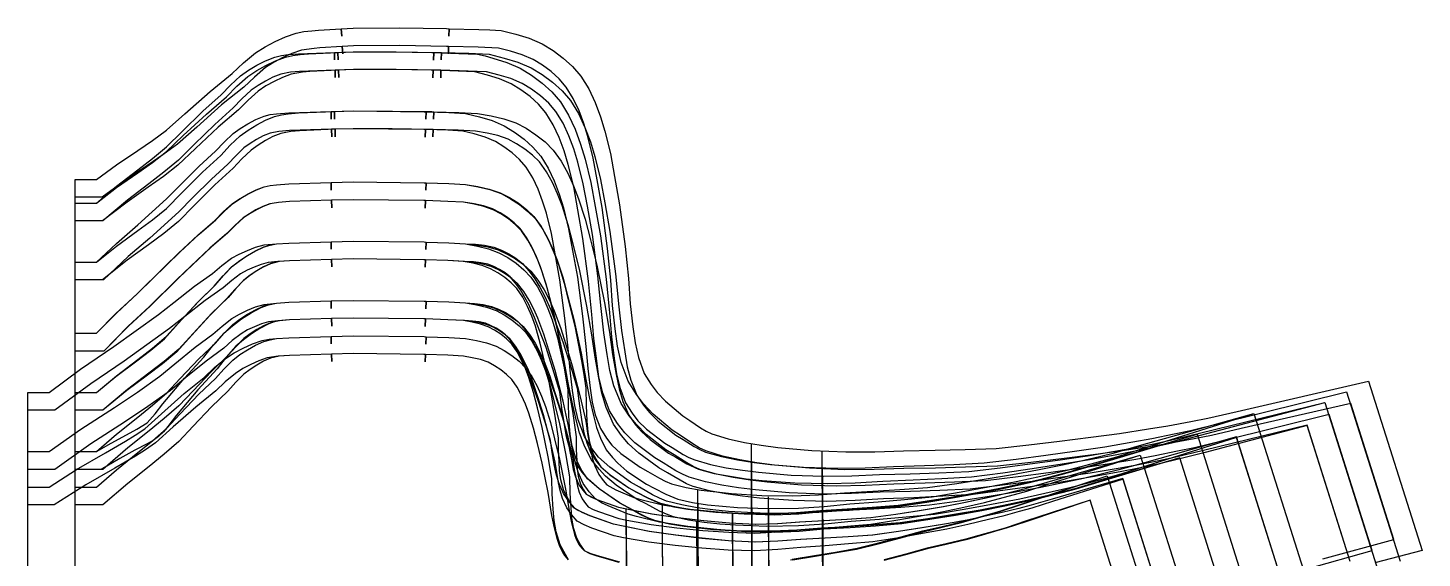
# Model space of a CAD drawing. Header units: inches. Extents: x 0 to 29.5, y 0 to 33.4.
# Drawn here: x 0 to 29.47, y 22.21 to 33.41 of the extents above; entities that cross this region are included whole.
import ezdxf

# ---------------------------------------------------------------- set-up
doc = ezdxf.new("R2010")
doc.units = ezdxf.units.IN

msp = doc.modelspace()

# ---------------------------------------------------------------- linework, layer by layer
at = {"layer": 'T001L001'}
for points in [[(1, 16.705), (1, 30.211), (1.187, 30.211), (1.448, 30.211), (1.875, 30.521), (2.326, 30.821), (2.632, 31.03), (2.931, 31.249), (3.319, 31.598), (3.853, 32.068), (4.319, 32.444), (4.56, 32.672), (4.813, 32.886), (5.015, 33.013), (5.227, 33.124), (5.445, 33.222), (5.67, 33.301), (5.836, 33.331), (6.004, 33.347), (6.143, 33.361), (6.623, 33.391), (6.633, 33.234), (6.623, 33.391), (6.875, 33.406), (7.863, 33.41), (8.851, 33.394), (8.903, 33.393), (8.899, 33.236), (8.903, 33.393), (9.534, 33.375), (9.767, 33.369), (10, 33.352), (10.311, 33.275), (10.598, 33.19), (10.871, 33.073), (11.1, 32.933), (11.315, 32.772), (11.513, 32.593), (11.688, 32.392), (11.853, 32.122), (11.988, 31.834), (12.101, 31.535), (12.196, 31.23), (12.312, 30.754), (12.401, 30.271), (12.507, 29.673), (12.622, 28.796), (12.692, 28.114), (12.733, 27.58), (12.788, 27.099), (12.834, 26.756), (12.903, 26.452), (13.028, 26.114), (13.173, 25.881), (13.301, 25.711), (13.474, 25.528), (13.843, 25.218), (13.994, 25.118), (14.22, 24.964), (14.336, 24.894), (14.458, 24.836), (14.799, 24.733), (15.147, 24.655), (15.499, 24.594), (15.853, 24.547), (16.569, 24.482), (17.288, 24.453), (17.898, 24.455), (18.508, 24.481), (19.177, 24.49), (19.81, 24.507), (20.465, 24.53), (21.154, 24.603), (21.802, 24.681), (22.467, 24.767), (23.074, 24.846), (23.685, 24.939), (24.095, 25.009), (24.58, 25.1), (24.942, 25.171), (25.557, 25.311), (28.336, 25.95), (29.469, 22.372), (28.472, 22.11)], [(27.372, 22.196), (28.871, 22.603), (27.961, 25.479), (25.641, 24.946), (25.02, 24.804), (24.651, 24.731), (24.161, 24.64), (23.744, 24.569), (23.126, 24.475), (22.515, 24.395), (21.848, 24.309), (21.197, 24.231), (20.491, 24.156), (19.821, 24.132), (19.184, 24.115), (18.515, 24.106), (17.89, 24.08), (17.267, 24.078), (16.521, 24.108), (15.778, 24.175), (15.41, 24.224), (15.045, 24.287), (14.684, 24.368), (14.33, 24.475), (14.189, 24.542), (14.054, 24.622), (13.793, 24.801), (13.618, 24.917), (13.216, 25.255), (13.015, 25.469), (12.863, 25.668), (12.689, 25.949), (12.543, 26.345), (12.464, 26.69), (12.416, 27.052), (12.359, 27.544), (12.318, 28.081), (12.25, 28.752), (12.136, 29.615), (12.033, 30.199), (11.948, 30.66), (11.837, 31.114), (11.752, 31.39), (11.65, 31.659), (11.528, 31.918), (11.38, 32.161), (11.23, 32.332), (11.061, 32.486), (10.878, 32.623), (10.682, 32.743), (10.448, 32.842), (10.203, 32.916), (9.945, 32.979), (9.52, 33), (8.892, 33.018), (8.888, 32.861), (8.892, 33.018), (8.845, 33.019), (7.865, 33.035), (6.884, 33.031), (6.646, 33.017), (6.655, 32.86), (6.646, 33.017), (6.173, 32.987), (6.049, 32.975), (5.78, 32.938), (5.581, 32.869), (5.389, 32.782), (5.202, 32.684), (5.023, 32.571), (4.787, 32.372), (4.561, 32.158), (4.095, 31.782), (3.568, 31.317), (3.165, 30.955), (2.855, 30.728), (2.538, 30.511), (2.089, 30.213), (1.569, 29.836), (1.187, 29.836), (1, 29.836)], [(1, 16.705), (1, 29.711), (1.187, 29.711), (1.448, 29.711), (1.874, 30.036), (2.326, 30.35), (2.632, 30.569), (2.931, 30.799), (3.285, 31.136), (3.773, 31.591), (4.199, 31.956), (4.419, 32.176), (4.65, 32.383), (4.836, 32.508), (5.032, 32.618), (5.233, 32.715), (5.442, 32.795), (5.597, 32.828), (5.754, 32.847), (5.933, 32.862), (6.551, 32.892), (6.558, 32.735), (6.551, 32.892), (6.875, 32.906), (7.784, 32.907), (8.693, 32.893), (8.741, 32.891), (8.736, 32.734), (8.741, 32.891), (9.321, 32.874), (9.75, 32.852), (10.067, 32.774), (10.359, 32.687), (10.637, 32.569), (10.87, 32.426), (11.089, 32.262), (11.29, 32.08), (11.469, 31.875), (11.637, 31.6), (11.774, 31.308), (11.889, 31.004), (11.986, 30.692), (12.104, 30.208), (12.195, 29.716), (12.303, 29.108), (12.421, 28.215), (12.492, 27.521), (12.547, 27.02), (12.615, 26.57), (12.668, 26.25), (12.743, 25.967), (12.871, 25.654), (13.014, 25.439), (13.14, 25.284), (13.319, 25.106), (13.697, 24.809), (13.852, 24.715), (14.082, 24.569), (14.201, 24.503), (14.325, 24.448), (14.66, 24.355), (15.002, 24.284), (15.348, 24.228), (15.696, 24.186), (16.397, 24.13), (17.1, 24.108), (17.698, 24.118), (18.295, 24.15), (18.95, 24.167), (19.57, 24.191), (20.211, 24.221), (20.886, 24.302), (21.519, 24.386), (22.169, 24.478), (22.76, 24.564), (23.354, 24.665), (23.753, 24.739), (24.225, 24.835), (24.577, 24.91), (25.174, 25.056), (27.874, 25.723), (29.007, 22.145)], [(1, 16.705), (1, 29.711), (1.187, 29.711), (1.448, 29.711), (1.874, 30.065), (2.326, 30.409), (2.632, 30.649), (2.931, 30.899), (3.252, 31.217), (3.695, 31.648), (4.082, 31.993), (4.282, 32.201), (4.491, 32.397), (4.661, 32.516), (4.84, 32.621), (5.025, 32.715), (5.217, 32.793), (5.359, 32.827), (5.504, 32.847), (5.722, 32.864), (6.479, 32.893), (6.484, 32.735), (6.479, 32.893), (6.875, 32.906), (7.705, 32.905), (8.535, 32.891), (8.579, 32.889), (8.573, 32.732), (8.579, 32.889), (9.109, 32.872), (9.5, 32.852), (9.663, 32.818), (9.824, 32.772), (10.122, 32.682), (10.406, 32.56), (10.644, 32.414), (10.867, 32.246), (11.073, 32.059), (11.256, 31.85), (11.426, 31.568), (11.566, 31.269), (11.683, 30.957), (11.781, 30.639), (11.901, 30.143), (11.993, 29.64), (12.103, 29.018), (12.221, 28.105), (12.292, 27.395), (12.336, 26.886), (12.393, 26.428), (12.44, 26.102), (12.509, 25.813), (12.631, 25.493), (12.771, 25.271), (12.895, 25.111), (13.077, 24.934), (13.46, 24.64), (13.617, 24.547), (13.85, 24.403), (13.97, 24.338), (14.095, 24.284), (14.426, 24.192), (14.762, 24.122), (15.102, 24.067), (15.444, 24.024), (16.134, 23.966), (16.826, 23.941), (17.414, 23.949), (18.002, 23.979), (18.646, 23.994), (19.257, 24.016), (19.888, 24.044), (20.552, 24.121), (21.175, 24.202), (21.816, 24.291), (22.395, 24.374), (22.977, 24.471), (23.369, 24.543), (23.832, 24.635), (24.177, 24.708), (24.763, 24.85), (27.412, 25.495), (28.545, 21.918)], [(27.013, 21.98), (28.41, 22.372), (27.501, 25.244), (25.263, 24.692), (24.66, 24.544), (24.301, 24.468), (23.825, 24.371), (23.419, 24.295), (22.818, 24.194), (22.223, 24.107), (21.57, 24.014), (20.932, 23.93), (20.242, 23.847), (19.586, 23.816), (18.962, 23.792), (18.306, 23.775), (17.695, 23.742), (17.084, 23.732), (16.354, 23.755), (15.627, 23.813), (15.267, 23.857), (14.908, 23.914), (14.554, 23.988), (14.205, 24.085), (14.063, 24.148), (13.927, 24.224), (13.662, 24.392), (13.483, 24.501), (13.07, 24.825), (12.862, 25.032), (12.712, 25.216), (12.538, 25.477), (12.387, 25.847), (12.301, 26.171), (12.244, 26.512), (12.175, 26.972), (12.119, 27.481), (12.048, 28.171), (11.933, 29.05), (11.827, 29.644), (11.74, 30.114), (11.627, 30.577), (11.54, 30.858), (11.436, 31.132), (11.312, 31.396), (11.161, 31.644), (11.008, 31.819), (10.835, 31.976), (10.648, 32.116), (10.448, 32.238), (10.209, 32.34), (9.958, 32.415), (9.695, 32.479), (9.306, 32.499), (8.729, 32.516), (8.725, 32.359), (8.729, 32.516), (8.686, 32.518), (7.784, 32.532), (6.881, 32.531), (6.568, 32.517), (6.575, 32.36), (6.568, 32.517), (5.958, 32.488), (5.801, 32.475), (5.563, 32.435), (5.379, 32.366), (5.203, 32.28), (5.032, 32.184), (4.87, 32.074), (4.655, 31.882), (4.45, 31.677), (4.023, 31.312), (3.542, 30.863), (3.172, 30.511), (2.863, 30.273), (2.545, 30.046), (2.095, 29.732), (1.574, 29.336), (1.187, 29.336), (1, 29.336)], [(27.951, 22.137), (27.039, 25.018), (24.851, 24.485), (24.26, 24.342), (23.907, 24.268), (23.44, 24.174), (23.042, 24.101), (22.452, 24.003), (21.868, 23.92), (21.225, 23.83), (20.597, 23.749), (19.918, 23.67), (19.272, 23.641), (18.658, 23.619), (18.012, 23.604), (17.41, 23.573), (16.808, 23.565), (16.091, 23.591), (15.376, 23.651), (15.022, 23.695), (14.669, 23.753), (14.32, 23.825), (13.977, 23.921), (13.834, 23.982), (13.697, 24.056), (13.43, 24.221), (13.249, 24.329), (12.831, 24.65), (12.615, 24.86), (12.464, 25.056), (12.294, 25.324), (12.15, 25.702), (12.071, 26.032), (12.022, 26.378), (11.963, 26.847), (11.919, 27.36), (11.848, 28.062), (11.732, 28.961), (11.625, 29.569), (11.537, 30.05), (11.422, 30.524), (11.334, 30.812), (11.228, 31.094), (11.101, 31.364), (10.947, 31.619), (10.79, 31.799), (10.613, 31.96), (10.421, 32.105), (10.216, 32.23), (9.971, 32.335), (9.715, 32.412), (9.444, 32.479), (9.093, 32.498), (8.567, 32.515), (8.561, 32.357), (8.567, 32.515), (8.527, 32.516), (7.703, 32.53), (6.879, 32.531), (6.492, 32.518), (6.498, 32.36), (6.492, 32.518), (5.744, 32.489), (5.553, 32.475), (5.344, 32.435), (5.178, 32.369), (5.019, 32.287), (4.864, 32.196), (4.717, 32.093), (4.523, 31.912), (4.339, 31.72), (3.951, 31.373), (3.515, 30.95), (3.181, 30.619), (2.873, 30.362), (2.558, 30.114), (2.107, 29.771), (1.583, 29.336), (1.187, 29.336), (1, 29.336)], [(1, 16.705), (1, 28.461), (1.187, 28.461), (1.448, 28.461), (1.873, 28.858), (2.326, 29.248), (2.931, 29.799), (3.22, 30.092), (3.619, 30.488), (3.968, 30.806), (4.148, 30.997), (4.337, 31.177), (4.49, 31.287), (4.652, 31.385), (4.819, 31.472), (4.993, 31.545), (5.122, 31.578), (5.254, 31.597), (5.512, 31.615), (6.407, 31.643), (6.411, 31.486), (6.407, 31.643), (6.875, 31.656), (8.377, 31.639), (8.416, 31.638), (8.411, 31.48), (8.416, 31.638), (8.896, 31.621), (9.25, 31.602), (9.543, 31.531), (9.812, 31.451), (10.07, 31.342), (10.285, 31.211), (10.487, 31.06), (10.674, 30.892), (10.839, 30.703), (10.995, 30.45), (11.122, 30.18), (11.229, 29.899), (11.319, 29.612), (11.429, 29.164), (11.513, 28.711), (11.615, 28.149), (11.725, 27.325), (11.792, 26.684), (11.832, 26.219), (11.884, 25.801), (11.926, 25.503), (11.989, 25.239), (12.1, 24.947), (12.228, 24.744), (12.341, 24.598), (12.534, 24.421), (12.938, 24.13), (13.102, 24.039), (13.347, 23.897), (13.473, 23.834), (13.603, 23.782), (13.914, 23.705), (14.23, 23.648), (14.869, 23.574), (15.514, 23.535), (16.16, 23.529), (16.709, 23.551), (17.257, 23.593), (17.859, 23.623), (18.428, 23.658), (19.016, 23.7), (19.634, 23.788), (20.214, 23.879), (20.81, 23.978), (21.339, 24.073), (21.871, 24.181), (22.229, 24.26), (22.651, 24.36), (22.966, 24.438), (23.499, 24.588), (25.912, 25.268), (27.045, 21.69)], [(1, 16.705), (1, 28.461), (1.187, 28.461), (1.448, 28.461), (1.874, 28.8), (2.326, 29.13), (2.633, 29.358), (2.931, 29.599), (3.251, 29.924), (3.693, 30.364), (4.079, 30.718), (4.278, 30.93), (4.488, 31.13), (4.657, 31.252), (4.836, 31.361), (5.022, 31.458), (5.214, 31.539), (5.358, 31.576), (5.504, 31.597), (5.722, 31.614), (6.479, 31.643), (6.484, 31.485), (6.479, 31.643), (6.875, 31.656), (7.705, 31.655), (8.535, 31.641), (8.579, 31.639), (8.573, 31.482), (8.579, 31.639), (9.109, 31.622), (9.5, 31.602), (9.789, 31.552), (10.057, 31.491), (10.314, 31.402), (10.532, 31.289), (10.738, 31.155), (10.931, 31.004), (11.104, 30.831), (11.272, 30.595), (11.413, 30.34), (11.535, 30.074), (11.641, 29.801), (11.778, 29.373), (11.889, 28.937), (12.024, 28.397), (12.185, 27.603), (12.292, 26.984), (12.358, 26.512), (12.435, 26.088), (12.495, 25.787), (12.574, 25.521), (12.704, 25.229), (12.846, 25.03), (12.969, 24.887), (13.153, 24.715), (13.539, 24.431), (13.696, 24.342), (13.931, 24.203), (14.176, 24.09), (14.506, 24.002), (14.843, 23.939), (15.182, 23.889), (15.523, 23.851), (16.21, 23.802), (16.899, 23.786), (17.485, 23.802), (18.07, 23.84), (18.712, 23.863), (19.319, 23.893), (19.947, 23.93), (20.607, 24.016), (21.226, 24.105), (21.863, 24.202), (22.438, 24.295), (23.016, 24.401), (23.404, 24.479), (23.864, 24.579), (24.206, 24.657), (24.786, 24.808), (27.412, 25.495), (28.545, 21.918)], [(26.451, 21.908), (25.544, 24.775), (23.601, 24.227), (23.061, 24.075), (22.739, 23.996), (22.312, 23.894), (21.949, 23.814), (21.41, 23.705), (20.874, 23.608), (20.274, 23.509), (19.69, 23.417), (19.056, 23.327), (18.453, 23.284), (17.88, 23.248), (17.277, 23.219), (16.715, 23.175), (16.153, 23.153), (15.481, 23.16), (14.811, 23.199), (14.478, 23.232), (14.147, 23.277), (13.819, 23.336), (13.495, 23.416), (13.347, 23.475), (13.204, 23.547), (12.925, 23.708), (12.736, 23.813), (12.297, 24.13), (12.064, 24.343), (11.92, 24.529), (11.763, 24.778), (11.63, 25.129), (11.557, 25.434), (11.512, 25.751), (11.459, 26.18), (11.419, 26.648), (11.352, 27.28), (11.244, 28.091), (11.146, 28.638), (11.065, 29.07), (10.96, 29.495), (10.88, 29.752), (10.784, 30.003), (10.67, 30.245), (10.532, 30.471), (10.392, 30.631), (10.234, 30.773), (10.063, 30.9), (9.881, 31.011), (9.663, 31.103), (9.435, 31.171), (9.195, 31.229), (8.879, 31.247), (8.404, 31.263), (8.398, 31.105), (8.404, 31.263), (8.369, 31.264), (6.877, 31.281), (6.418, 31.269), (6.422, 31.111), (6.418, 31.269), (5.532, 31.241), (5.304, 31.225), (5.124, 31.189), (4.976, 31.128), (4.834, 31.053), (4.696, 30.97), (4.566, 30.876), (4.392, 30.711), (4.228, 30.535), (3.878, 30.216), (3.485, 29.827), (3.19, 29.528), (2.575, 28.967), (2.123, 28.579), (1.596, 28.086), (1.187, 28.086), (1, 28.086)], [(27.951, 22.137), (27.041, 25.011), (24.881, 24.445), (24.295, 24.292), (23.945, 24.213), (23.481, 24.112), (23.087, 24.032), (22.502, 23.925), (21.921, 23.832), (21.281, 23.734), (20.658, 23.644), (19.982, 23.556), (19.339, 23.519), (18.728, 23.488), (18.085, 23.465), (17.486, 23.426), (16.887, 23.41), (16.173, 23.426), (15.461, 23.477), (15.107, 23.517), (14.755, 23.569), (14.407, 23.636), (14.064, 23.725), (13.922, 23.784), (13.784, 23.855), (13.516, 24.012), (13.334, 24.116), (12.913, 24.426), (12.698, 24.627), (12.55, 24.798), (12.376, 25.042), (12.221, 25.391), (12.131, 25.697), (12.067, 26.019), (11.988, 26.453), (11.921, 26.926), (11.816, 27.534), (11.659, 28.314), (11.527, 28.84), (11.421, 29.254), (11.291, 29.661), (11.197, 29.905), (11.088, 30.142), (10.962, 30.369), (10.812, 30.579), (10.667, 30.724), (10.505, 30.852), (10.331, 30.964), (10.148, 31.06), (9.931, 31.135), (9.706, 31.186), (9.458, 31.229), (9.093, 31.248), (8.567, 31.265), (8.561, 31.107), (8.567, 31.265), (8.527, 31.266), (7.703, 31.28), (6.879, 31.281), (6.492, 31.268), (6.498, 31.11), (6.492, 31.268), (5.744, 31.239), (5.556, 31.225), (5.347, 31.183), (5.179, 31.114), (5.019, 31.029), (4.864, 30.935), (4.717, 30.829), (4.523, 30.644), (4.339, 30.447), (3.952, 30.093), (3.517, 29.66), (3.18, 29.318), (2.871, 29.068), (2.551, 28.83), (2.101, 28.502), (1.578, 28.086), (1.187, 28.086), (1, 28.086)], [(1, 16.705), (1, 26.961), (1.187, 26.961), (1.448, 26.961), (1.86, 27.378), (2.301, 27.788), (2.888, 28.367), (3.184, 28.652), (3.593, 29.036), (3.95, 29.344), (4.134, 29.529), (4.328, 29.704), (4.484, 29.809), (4.648, 29.902), (4.817, 29.984), (4.992, 30.052), (5.122, 30.081), (5.254, 30.097), (5.512, 30.115), (6.407, 30.143), (6.411, 29.986), (6.407, 30.143), (6.875, 30.156), (8.377, 30.139), (8.416, 30.138), (8.411, 29.98), (8.416, 30.138), (8.896, 30.121), (9.25, 30.102), (9.517, 30.053), (9.764, 29.994), (10.002, 29.91), (10.203, 29.802), (10.392, 29.677), (10.569, 29.535), (10.728, 29.374), (10.881, 29.153), (11.009, 28.916), (11.12, 28.669), (11.216, 28.415), (11.338, 28.017), (11.437, 27.613), (11.557, 27.112), (11.699, 26.375), (11.751, 26.089), (11.792, 25.801), (11.798, 25.435), (11.817, 25.104), (11.835, 24.869), (11.87, 24.659), (11.942, 24.424), (12.031, 24.259), (12.112, 24.138), (12.302, 23.971), (12.699, 23.698), (12.86, 23.613), (13.1, 23.482), (13.35, 23.376), (13.64, 23.306), (13.936, 23.256), (14.531, 23.19), (15.132, 23.157), (15.733, 23.154), (16.244, 23.177), (16.755, 23.219), (17.315, 23.25), (17.844, 23.286), (18.392, 23.328), (18.967, 23.413), (19.507, 23.501), (20.061, 23.596), (20.544, 23.688), (21.029, 23.792), (21.355, 23.868), (21.74, 23.964), (22.027, 24.039), (22.513, 24.181), (24.712, 24.828), (25.845, 21.25)], [(1, 16.705), (1, 26.961), (1.187, 26.961), (1.448, 26.961), (1.873, 27.388), (2.327, 27.807), (2.931, 28.399), (3.222, 28.678), (3.623, 29.055), (3.974, 29.357), (4.155, 29.54), (4.345, 29.711), (4.498, 29.814), (4.659, 29.906), (4.825, 29.987), (4.997, 30.053), (5.124, 30.082), (5.254, 30.097), (5.512, 30.115), (6.407, 30.143), (6.411, 29.986), (6.407, 30.143), (6.875, 30.156), (8.377, 30.139), (8.416, 30.138), (8.411, 29.98), (8.416, 30.138), (8.896, 30.121), (9.25, 30.102), (9.51, 30.059), (9.75, 30.007), (9.982, 29.93), (10.178, 29.83), (10.364, 29.712), (10.538, 29.577), (10.695, 29.424), (10.847, 29.213), (10.976, 28.987), (11.088, 28.749), (11.185, 28.504), (11.311, 28.122), (11.415, 27.732), (11.54, 27.249), (11.691, 26.538), (11.792, 25.984), (11.87, 25.583), (11.955, 25.223), (12.02, 24.967), (12.1, 24.743), (12.224, 24.498), (12.355, 24.334), (12.467, 24.217), (12.663, 24.05), (13.072, 23.776), (13.237, 23.691), (13.483, 23.561), (13.739, 23.456), (14.05, 23.386), (14.366, 23.339), (15.002, 23.281), (15.643, 23.259), (16.285, 23.268), (16.829, 23.303), (17.372, 23.358), (17.969, 23.402), (18.532, 23.452), (19.116, 23.508), (19.727, 23.61), (20.3, 23.715), (20.889, 23.828), (21.412, 23.939), (21.937, 24.063), (22.289, 24.152), (22.705, 24.265), (23.014, 24.352), (23.539, 24.517), (25.912, 25.268), (27.045, 21.69)], [(25.25, 21.474), (24.346, 24.329), (22.619, 23.822), (22.127, 23.677), (21.833, 23.601), (21.443, 23.504), (21.111, 23.426), (20.619, 23.321), (20.128, 23.227), (19.569, 23.131), (19.025, 23.042), (18.434, 22.955), (17.871, 22.912), (17.338, 22.875), (16.777, 22.845), (16.253, 22.801), (15.728, 22.778), (15.102, 22.781), (14.477, 22.816), (13.857, 22.884), (13.55, 22.937), (13.248, 23.009), (13.104, 23.063), (12.964, 23.13), (12.691, 23.279), (12.505, 23.377), (12.072, 23.675), (11.828, 23.888), (11.71, 24.065), (11.594, 24.278), (11.504, 24.573), (11.462, 24.824), (11.443, 25.08), (11.424, 25.421), (11.417, 25.767), (11.329, 26.309), (11.191, 27.033), (11.074, 27.519), (10.98, 27.902), (10.864, 28.278), (10.78, 28.503), (10.682, 28.721), (10.569, 28.93), (10.434, 29.125), (10.302, 29.258), (10.156, 29.376), (9.999, 29.48), (9.832, 29.569), (9.635, 29.639), (9.43, 29.688), (9.205, 29.729), (8.879, 29.747), (8.404, 29.763), (8.398, 29.605), (8.404, 29.763), (8.369, 29.764), (6.877, 29.781), (6.418, 29.769), (6.422, 29.611), (6.418, 29.769), (5.532, 29.741), (5.299, 29.724), (5.114, 29.693), (4.964, 29.636), (4.821, 29.565), (4.681, 29.486), (4.548, 29.396), (4.371, 29.236), (4.202, 29.066), (3.844, 28.757), (3.442, 28.379), (3.149, 28.099), (2.561, 27.518), (2.121, 27.109), (1.604, 26.586), (1.187, 26.586), (1, 26.586)], [(26.451, 21.908), (25.549, 24.76), (23.652, 24.16), (23.122, 23.993), (22.805, 23.903), (22.384, 23.789), (22.026, 23.698), (21.494, 23.573), (20.964, 23.46), (20.369, 23.346), (19.792, 23.241), (19.165, 23.136), (18.567, 23.078), (17.999, 23.029), (17.402, 22.984), (16.844, 22.927), (16.286, 22.892), (15.62, 22.882), (14.954, 22.906), (14.623, 22.93), (14.293, 22.966), (13.966, 23.016), (13.643, 23.087), (13.495, 23.14), (13.352, 23.206), (13.071, 23.355), (12.881, 23.452), (12.436, 23.75), (12.209, 23.944), (12.072, 24.087), (11.907, 24.295), (11.755, 24.595), (11.661, 24.858), (11.591, 25.134), (11.504, 25.504), (11.423, 25.914), (11.323, 26.466), (11.175, 27.163), (11.053, 27.631), (10.955, 28), (10.836, 28.361), (10.751, 28.576), (10.653, 28.785), (10.539, 28.984), (10.406, 29.17), (10.277, 29.296), (10.134, 29.406), (9.98, 29.503), (9.819, 29.586), (9.628, 29.65), (9.43, 29.692), (9.209, 29.729), (8.879, 29.747), (8.404, 29.763), (8.398, 29.605), (8.404, 29.763), (8.369, 29.764), (6.877, 29.781), (6.418, 29.769), (6.422, 29.611), (6.418, 29.769), (5.532, 29.741), (5.299, 29.724), (5.119, 29.693), (4.972, 29.638), (4.832, 29.568), (4.695, 29.491), (4.565, 29.403), (4.391, 29.246), (4.226, 29.079), (3.874, 28.776), (3.48, 28.406), (3.192, 28.13), (2.585, 27.535), (2.133, 27.117), (1.603, 26.586), (1.187, 26.586), (1, 26.586)], [(0, 16.705), (0, 25.711), (0.187, 25.711), (0.448, 25.711), (1.114, 26.203), (1.819, 26.679), (2.764, 27.358), (3.083, 27.611), (3.521, 27.952), (3.9, 28.223), (4.099, 28.389), (4.305, 28.544), (4.469, 28.633), (4.639, 28.71), (4.813, 28.777), (4.992, 28.827), (5.254, 28.847), (5.512, 28.865), (6.407, 28.893), (6.411, 28.736), (6.407, 28.893), (6.875, 28.906), (8.377, 28.889), (8.416, 28.888), (8.411, 28.73), (8.416, 28.888), (8.896, 28.871), (9.25, 28.852), (9.46, 28.84), (9.654, 28.819), (9.845, 28.777), (10.009, 28.714), (10.166, 28.636), (10.315, 28.544), (10.452, 28.436), (10.591, 28.282), (10.712, 28.113), (10.821, 27.934), (10.919, 27.748), (11.05, 27.456), (11.166, 27.155), (11.306, 26.783), (11.485, 26.232), (11.612, 25.801), (11.657, 25.428), (11.711, 25.093), (11.753, 24.855), (11.811, 24.644), (11.909, 24.412), (12.017, 24.253), (12.112, 24.138), (12.304, 23.969), (12.705, 23.693), (12.867, 23.607), (13.11, 23.475), (13.362, 23.367), (13.652, 23.297), (13.947, 23.248), (14.542, 23.182), (15.142, 23.15), (15.743, 23.147), (16.254, 23.17), (16.764, 23.213), (17.323, 23.244), (17.852, 23.28), (18.4, 23.323), (18.974, 23.409), (19.513, 23.497), (20.067, 23.592), (20.55, 23.685), (21.034, 23.79), (21.36, 23.866), (21.744, 23.962), (22.031, 24.037), (22.516, 24.18), (24.712, 24.828), (25.845, 21.25)], [(1, 16.705), (1, 25.711), (1.187, 25.711), (1.448, 25.711), (1.862, 26.048), (2.3, 26.375), (2.6, 26.601), (2.888, 26.841), (3.179, 27.164), (3.581, 27.6), (3.935, 27.952), (4.115, 28.162), (4.306, 28.361), (4.463, 28.484), (4.629, 28.595), (4.801, 28.695), (4.981, 28.78), (5.115, 28.822), (5.254, 28.847), (5.512, 28.865), (6.407, 28.893), (6.411, 28.736), (6.407, 28.893), (6.875, 28.906), (8.377, 28.889), (8.416, 28.888), (8.411, 28.73), (8.416, 28.888), (8.896, 28.871), (9.25, 28.852), (9.501, 28.802), (9.733, 28.745), (9.955, 28.662), (10.143, 28.559), (10.32, 28.438), (10.485, 28.303), (10.632, 28.149), (10.774, 27.94), (10.892, 27.715), (10.993, 27.481), (11.08, 27.241), (11.191, 26.865), (11.279, 26.483), (11.387, 26.01), (11.511, 25.315), (11.592, 24.774), (11.592, 24.508), (11.601, 24.269), (11.61, 24.098), (11.633, 23.945), (11.682, 23.773), (11.744, 23.652), (11.801, 23.564), (11.91, 23.501), (12.028, 23.452), (12.483, 23.29), (12.66, 23.25), (13.196, 23.147), (13.74, 23.068), (14.285, 23.004), (14.832, 22.954), (15.38, 22.927), (15.849, 22.944), (16.317, 22.98), (16.831, 23.004), (17.317, 23.034), (17.819, 23.069), (18.347, 23.143), (18.843, 23.22), (19.352, 23.303), (19.784, 23.384), (20.218, 23.476), (20.509, 23.542), (20.854, 23.627), (21.11, 23.692), (21.545, 23.818), (23.512, 24.388), (24.645, 20.81)], [(1, 16.705), (1, 25.711), (1.187, 25.711), (1.448, 25.711), (1.874, 26.065), (2.326, 26.409), (2.634, 26.648), (2.93, 26.899), (3.217, 27.213), (3.613, 27.638), (3.96, 27.98), (4.137, 28.184), (4.325, 28.377), (4.479, 28.497), (4.641, 28.604), (4.811, 28.701), (4.987, 28.783), (5.118, 28.823), (5.254, 28.847), (5.512, 28.865), (6.407, 28.893), (6.411, 28.736), (6.407, 28.893), (6.875, 28.906), (8.377, 28.889), (8.416, 28.888), (8.411, 28.73), (8.416, 28.888), (8.896, 28.871), (9.25, 28.852), (9.495, 28.822), (9.722, 28.783), (9.941, 28.72), (10.129, 28.634), (10.308, 28.531), (10.476, 28.413), (10.629, 28.275), (10.779, 28.084), (10.909, 27.877), (11.023, 27.659), (11.124, 27.435), (11.257, 27.082), (11.369, 26.721), (11.506, 26.274), (11.675, 25.615), (11.792, 25.101), (11.837, 24.798), (11.889, 24.526), (11.929, 24.333), (11.981, 24.163), (12.066, 23.975), (12.158, 23.848), (12.238, 23.757), (12.427, 23.651), (12.808, 23.493), (12.958, 23.45), (13.411, 23.339), (14, 23.249), (14.593, 23.187), (15.188, 23.144), (15.784, 23.126), (16.293, 23.15), (16.801, 23.194), (17.358, 23.227), (17.886, 23.264), (18.431, 23.308), (19.003, 23.395), (19.54, 23.484), (20.092, 23.581), (20.572, 23.675), (21.054, 23.781), (21.378, 23.858), (21.76, 23.955), (22.045, 24.031), (22.528, 24.175), (24.712, 24.828), (25.845, 21.25)], [(25.25, 21.474), (24.346, 24.329), (22.622, 23.82), (22.131, 23.675), (21.837, 23.599), (21.448, 23.501), (21.117, 23.424), (20.625, 23.318), (20.135, 23.223), (19.575, 23.127), (19.032, 23.038), (18.442, 22.95), (17.88, 22.906), (17.347, 22.87), (16.786, 22.839), (16.263, 22.795), (15.738, 22.771), (15.112, 22.774), (14.488, 22.808), (13.868, 22.876), (13.562, 22.929), (13.26, 23), (13.114, 23.055), (12.973, 23.122), (12.698, 23.273), (12.51, 23.372), (12.073, 23.673), (11.842, 23.876), (11.717, 24.027), (11.577, 24.232), (11.456, 24.521), (11.387, 24.772), (11.341, 25.031), (11.285, 25.376), (11.243, 25.725), (11.127, 26.121), (10.952, 26.659), (10.817, 27.017), (10.71, 27.297), (10.587, 27.569), (10.412, 27.878), (10.309, 28.022), (10.192, 28.152), (10.085, 28.237), (9.969, 28.308), (9.847, 28.369), (9.719, 28.418), (9.571, 28.45), (9.418, 28.467), (9.228, 28.478), (8.879, 28.497), (8.404, 28.513), (8.398, 28.355), (8.404, 28.513), (8.369, 28.514), (6.877, 28.531), (6.418, 28.519), (6.422, 28.361), (6.418, 28.519), (5.532, 28.491), (5.282, 28.473), (5.08, 28.458), (4.928, 28.415), (4.78, 28.358), (4.636, 28.293), (4.497, 28.217), (4.308, 28.076), (4.126, 27.923), (3.745, 27.652), (3.315, 27.316), (2.991, 27.059), (2.034, 26.371), (1.331, 25.896), (0.571, 25.336), (0.187, 25.336), (0, 25.336)], [(24.047, 21.04), (23.145, 23.891), (21.649, 23.458), (21.209, 23.33), (20.945, 23.263), (20.596, 23.177), (20.298, 23.109), (19.857, 23.016), (19.417, 22.934), (18.902, 22.849), (18.402, 22.772), (17.858, 22.695), (17.341, 22.66), (16.851, 22.63), (16.337, 22.606), (15.854, 22.569), (15.372, 22.551), (14.812, 22.579), (14.254, 22.63), (13.697, 22.694), (13.142, 22.776), (12.583, 22.883), (12.378, 22.93), (11.882, 23.106), (11.705, 23.179), (11.62, 23.221), (11.542, 23.273), (11.474, 23.363), (11.419, 23.465), (11.331, 23.635), (11.265, 23.866), (11.237, 24.06), (11.226, 24.251), (11.217, 24.502), (11.217, 24.746), (11.141, 25.254), (11.019, 25.936), (10.915, 26.394), (10.831, 26.754), (10.727, 27.109), (10.651, 27.319), (10.562, 27.524), (10.459, 27.721), (10.335, 27.904), (10.215, 28.029), (10.08, 28.14), (9.935, 28.239), (9.781, 28.323), (9.599, 28.391), (9.409, 28.438), (9.203, 28.479), (8.879, 28.497), (8.404, 28.513), (8.398, 28.355), (8.404, 28.513), (8.369, 28.514), (6.877, 28.531), (6.418, 28.519), (6.422, 28.361), (6.418, 28.519), (5.532, 28.491), (5.313, 28.475), (5.128, 28.43), (4.973, 28.358), (4.826, 28.271), (4.683, 28.176), (4.548, 28.07), (4.372, 27.887), (4.206, 27.693), (3.852, 27.34), (3.456, 26.911), (3.145, 26.566), (2.843, 26.315), (2.529, 26.078), (2.092, 25.752), (1.581, 25.336), (1.187, 25.336), (1, 25.336)], [(25.25, 21.474), (24.346, 24.327), (22.636, 23.815), (22.147, 23.67), (21.854, 23.592), (21.467, 23.494), (21.138, 23.415), (20.648, 23.308), (20.16, 23.212), (19.603, 23.114), (19.062, 23.025), (18.474, 22.935), (17.914, 22.89), (17.383, 22.853), (16.824, 22.82), (16.302, 22.775), (15.78, 22.75), (15.169, 22.768), (14.56, 22.813), (13.952, 22.876), (13.349, 22.968), (12.862, 23.088), (12.685, 23.138), (12.263, 23.313), (12.127, 23.382), (11.999, 23.461), (11.865, 23.614), (11.74, 23.786), (11.629, 24.03), (11.565, 24.24), (11.521, 24.453), (11.467, 24.735), (11.423, 25.032), (11.311, 25.527), (11.145, 26.173), (11.013, 26.605), (10.907, 26.945), (10.781, 27.277), (10.694, 27.472), (10.594, 27.662), (10.482, 27.842), (10.35, 28.009), (10.227, 28.12), (10.09, 28.216), (9.945, 28.3), (9.793, 28.369), (9.615, 28.421), (9.43, 28.453), (9.217, 28.478), (8.879, 28.497), (8.404, 28.513), (8.398, 28.355), (8.404, 28.513), (8.369, 28.514), (6.877, 28.531), (6.418, 28.519), (6.422, 28.361), (6.418, 28.519), (5.532, 28.491), (5.312, 28.475), (5.132, 28.432), (4.981, 28.363), (4.837, 28.279), (4.697, 28.187), (4.566, 28.085), (4.393, 27.907), (4.23, 27.719), (3.882, 27.376), (3.493, 26.959), (3.188, 26.625), (2.879, 26.363), (2.558, 26.115), (2.107, 25.771), (1.583, 25.336), (1.187, 25.336), (1, 25.336)], [(0, 16.705), (0, 24.461), (0.187, 24.461), (0.448, 24.461), (1.122, 24.937), (1.834, 25.396), (2.316, 25.718), (2.789, 26.053), (3.103, 26.313), (3.535, 26.665), (3.91, 26.944), (4.105, 27.114), (4.309, 27.273), (4.471, 27.367), (4.64, 27.447), (4.813, 27.518), (4.992, 27.571), (5.254, 27.597), (5.512, 27.615), (6.407, 27.643), (6.411, 27.486), (6.407, 27.643), (6.875, 27.656), (8.377, 27.639), (8.416, 27.638), (8.411, 27.48), (8.416, 27.638), (8.896, 27.621), (9.25, 27.602), (9.443, 27.59), (9.623, 27.569), (9.798, 27.529), (9.949, 27.471), (10.094, 27.398), (10.231, 27.312), (10.357, 27.212), (10.484, 27.068), (10.595, 26.912), (10.783, 26.574), (10.903, 26.304), (11.008, 26.026), (11.135, 25.681), (11.297, 25.172), (11.412, 24.774), (11.45, 24.502), (11.494, 24.257), (11.528, 24.083), (11.574, 23.93), (11.648, 23.761), (11.73, 23.646), (11.801, 23.564), (11.911, 23.503), (12.027, 23.452), (12.48, 23.291), (12.656, 23.25), (13.19, 23.147), (13.734, 23.067), (14.279, 23.004), (14.827, 22.954), (15.375, 22.927), (15.844, 22.944), (16.312, 22.98), (16.826, 23.004), (17.313, 23.033), (17.815, 23.068), (18.344, 23.143), (18.839, 23.219), (19.349, 23.303), (19.781, 23.384), (20.215, 23.475), (20.507, 23.542), (20.852, 23.627), (21.108, 23.692), (21.544, 23.818), (23.512, 24.388), (24.645, 20.81)], [(1, 16.705), (1, 24.461), (1.187, 24.461), (1.448, 24.461), (1.757, 24.643), (2.081, 24.817), (2.306, 24.933), (2.518, 25.068), (2.693, 25.261), (2.851, 25.47), (3.312, 26.015), (3.717, 26.455), (3.923, 26.717), (4.142, 26.965), (4.323, 27.121), (4.517, 27.262), (4.719, 27.391), (4.93, 27.502), (5.089, 27.56), (5.254, 27.597), (5.512, 27.615), (6.407, 27.643), (6.411, 27.486), (6.407, 27.643), (6.875, 27.656), (8.377, 27.639), (8.416, 27.638), (8.411, 27.48), (8.416, 27.638), (8.896, 27.621), (9.25, 27.602), (9.479, 27.561), (9.691, 27.512), (9.895, 27.44), (10.067, 27.349), (10.23, 27.242), (10.383, 27.121), (10.519, 26.984), (10.651, 26.795), (10.762, 26.593), (10.858, 26.382), (10.941, 26.164), (11.047, 25.824), (11.134, 25.478), (11.239, 25.049), (11.363, 24.418), (11.445, 23.927), (11.454, 23.584), (11.475, 23.275), (11.493, 23.055), (11.528, 22.858), (11.597, 22.638), (11.682, 22.484), (11.759, 22.372), (11.877, 22.311), (12.005, 22.267), (12.493, 22.123)], [(1, 16.705), (1, 24.461), (1.187, 24.461), (1.448, 24.461), (1.873, 24.829), (2.326, 25.189), (2.633, 25.439), (2.93, 25.699), (3.218, 26.006), (3.615, 26.421), (3.963, 26.755), (4.141, 26.955), (4.329, 27.144), (4.483, 27.26), (4.645, 27.364), (4.814, 27.458), (4.989, 27.537), (5.12, 27.575), (5.254, 27.597), (5.512, 27.615), (6.407, 27.643), (6.411, 27.486), (6.407, 27.643), (6.875, 27.656), (8.377, 27.639), (8.416, 27.638), (8.411, 27.48), (8.416, 27.638), (8.896, 27.621), (9.25, 27.602), (9.466, 27.577), (9.667, 27.544), (9.861, 27.49), (10.027, 27.415), (10.186, 27.325), (10.335, 27.222), (10.47, 27.102), (10.605, 26.934), (10.72, 26.752), (10.822, 26.56), (10.913, 26.363), (11.032, 26.052), (11.134, 25.734), (11.257, 25.341), (11.411, 24.76), (11.517, 24.307), (11.549, 24.08), (11.586, 23.876), (11.615, 23.73), (11.653, 23.602), (11.716, 23.462), (11.784, 23.366), (11.844, 23.297), (11.949, 23.24), (12.06, 23.194), (12.494, 23.046), (12.662, 23.01), (13.171, 22.92), (13.718, 22.85), (14.267, 22.796), (14.817, 22.757), (15.368, 22.74), (15.838, 22.767), (16.308, 22.811), (16.824, 22.845), (17.311, 22.884), (17.815, 22.929), (18.344, 23.013), (18.84, 23.1), (19.35, 23.193), (19.783, 23.286), (20.217, 23.388), (20.509, 23.462), (20.854, 23.556), (21.111, 23.628), (21.545, 23.766), (23.512, 24.388), (24.645, 20.81)], [(24.047, 21.04), (23.145, 23.891), (21.648, 23.457), (21.207, 23.33), (20.943, 23.263), (20.593, 23.177), (20.296, 23.109), (19.854, 23.016), (19.414, 22.933), (18.898, 22.849), (18.399, 22.772), (17.855, 22.695), (17.337, 22.659), (16.847, 22.63), (16.332, 22.605), (15.849, 22.569), (15.367, 22.551), (14.807, 22.579), (14.248, 22.629), (13.691, 22.694), (13.135, 22.776), (12.579, 22.883), (12.375, 22.93), (11.88, 23.106), (11.719, 23.177), (11.567, 23.261), (11.496, 23.334), (11.434, 23.415), (11.321, 23.575), (11.221, 23.801), (11.164, 23.994), (11.125, 24.188), (11.08, 24.443), (11.044, 24.696), (10.939, 25.063), (10.78, 25.559), (10.658, 25.89), (10.561, 26.147), (10.45, 26.397), (10.293, 26.679), (10.201, 26.81), (10.095, 26.929), (9.999, 27.006), (9.895, 27.071), (9.67, 27.171), (9.537, 27.201), (9.4, 27.217), (9.228, 27.228), (8.879, 27.247), (8.404, 27.263), (8.398, 27.105), (8.404, 27.263), (8.369, 27.264), (6.877, 27.281), (6.418, 27.269), (6.422, 27.111), (6.418, 27.269), (5.532, 27.241), (5.286, 27.223), (5.087, 27.204), (4.936, 27.158), (4.788, 27.098), (4.645, 27.03), (4.508, 26.951), (4.321, 26.805), (4.141, 26.649), (3.765, 26.369), (3.341, 26.023), (3.015, 25.754), (2.534, 25.412), (2.042, 25.084), (1.332, 24.626), (0.567, 24.086), (0.187, 24.086), (0, 24.086)], [(11.429, 22.172), (11.363, 22.287), (11.251, 22.49), (11.163, 22.768), (11.121, 23.006), (11.101, 23.247), (11.079, 23.567), (11.071, 23.891), (10.994, 24.351), (10.872, 24.968), (10.771, 25.383), (10.69, 25.707), (10.59, 26.026), (10.518, 26.214), (10.436, 26.396), (10.34, 26.571), (10.226, 26.733), (10.117, 26.843), (9.995, 26.94), (9.865, 27.026), (9.727, 27.098), (9.564, 27.156), (9.394, 27.195), (9.206, 27.229), (8.879, 27.247), (8.404, 27.263), (8.398, 27.105), (8.404, 27.263), (8.369, 27.264), (6.877, 27.281), (6.418, 27.269), (6.422, 27.111), (6.418, 27.269), (5.532, 27.241), (5.321, 27.226), (5.204, 27.2), (5.092, 27.159), (4.905, 27.06), (4.727, 26.947), (4.557, 26.823), (4.396, 26.685), (4.192, 26.453), (3.999, 26.208), (3.593, 25.767), (3.139, 25.23), (2.96, 24.994), (2.866, 24.881), (2.764, 24.777), (2.646, 24.694), (2.521, 24.622), (2.263, 24.489), (1.94, 24.316), (1.55, 24.086), (1.187, 24.086), (1, 24.086)], [(24.047, 21.04), (23.149, 23.88), (21.659, 23.408), (21.218, 23.269), (20.954, 23.195), (20.605, 23.1), (20.307, 23.024), (19.865, 22.92), (19.423, 22.825), (18.906, 22.731), (18.406, 22.643), (17.861, 22.556), (17.342, 22.51), (16.851, 22.471), (16.335, 22.437), (15.851, 22.391), (15.367, 22.364), (14.804, 22.381), (14.242, 22.421), (13.681, 22.476), (13.122, 22.547), (12.59, 22.642), (12.393, 22.684), (11.919, 22.846), (11.761, 22.912), (11.612, 22.992), (11.489, 23.134), (11.389, 23.274), (11.301, 23.472), (11.251, 23.64), (11.218, 23.805), (11.179, 24.02), (11.148, 24.238), (11.047, 24.669), (10.897, 25.237), (10.778, 25.616), (10.683, 25.912), (10.571, 26.202), (10.407, 26.535), (10.309, 26.69), (10.194, 26.833), (10.088, 26.927), (9.97, 27.009), (9.846, 27.079), (9.715, 27.138), (9.562, 27.181), (9.404, 27.207), (9.218, 27.228), (8.879, 27.247), (8.404, 27.263), (8.398, 27.105), (8.404, 27.263), (8.369, 27.264), (6.877, 27.281), (6.418, 27.269), (6.422, 27.111), (6.418, 27.269), (5.532, 27.241), (5.309, 27.225), (5.13, 27.184), (4.979, 27.118), (4.836, 27.037), (4.697, 26.948), (4.566, 26.849), (4.393, 26.675), (4.229, 26.491), (3.88, 26.156), (3.49, 25.748), (3.189, 25.427), (2.881, 25.157), (2.564, 24.899), (2.113, 24.541), (1.587, 24.086), (1.187, 24.086), (1, 24.086)], [(0, 16.705), (0, 23.711), (0.187, 23.711), (0.448, 23.711), (1.03, 24.081), (1.644, 24.435), (2.063, 24.68), (2.27, 24.807), (2.469, 24.945), (2.821, 25.261), (3.305, 25.688), (3.727, 26.028), (3.945, 26.235), (4.174, 26.429), (4.358, 26.544), (4.549, 26.645), (4.747, 26.734), (4.951, 26.805), (5.101, 26.833), (5.254, 26.847), (5.512, 26.865), (6.407, 26.893), (6.411, 26.736), (6.407, 26.893), (6.875, 26.906), (8.377, 26.889), (8.416, 26.888), (8.411, 26.73), (8.416, 26.888), (8.896, 26.871), (9.25, 26.852), (9.479, 26.811), (9.691, 26.762), (9.895, 26.69), (10.067, 26.599), (10.23, 26.492), (10.383, 26.371), (10.519, 26.234), (10.651, 26.045), (10.762, 25.843), (10.858, 25.632), (10.941, 25.414), (11.047, 25.074), (11.134, 24.728), (11.239, 24.299), (11.363, 23.668), (11.445, 23.177), (11.482, 22.994), (11.522, 22.83), (11.552, 22.713), (11.589, 22.611), (11.647, 22.5), (11.707, 22.425), (11.759, 22.372), (11.88, 22.316), (12.008, 22.271), (12.502, 22.136)], [(1, 16.705), (1, 23.711), (1.187, 23.711), (1.448, 23.711), (1.873, 24.079), (2.326, 24.439), (2.633, 24.689), (2.93, 24.949), (3.218, 25.256), (3.615, 25.671), (3.963, 26.005), (4.141, 26.205), (4.329, 26.394), (4.483, 26.51), (4.645, 26.614), (4.814, 26.708), (4.989, 26.787), (5.12, 26.825), (5.254, 26.847), (5.512, 26.865), (6.407, 26.893), (6.411, 26.736), (6.407, 26.893), (6.875, 26.906), (8.377, 26.889), (8.416, 26.888), (8.411, 26.73), (8.416, 26.888), (8.896, 26.871), (9.25, 26.852), (9.479, 26.811), (9.691, 26.762), (9.895, 26.69), (10.067, 26.599), (10.23, 26.492), (10.383, 26.371), (10.519, 26.234), (10.651, 26.045), (10.762, 25.843), (10.858, 25.632), (10.941, 25.414), (11.047, 25.074), (11.134, 24.728), (11.239, 24.299), (11.363, 23.668), (11.445, 23.177), (11.482, 22.994), (11.522, 22.83), (11.552, 22.713), (11.589, 22.611), (11.647, 22.5), (11.707, 22.425), (11.759, 22.372), (11.874, 22.316), (11.995, 22.271), (12.465, 22.133)], [(11.426, 22.176), (11.331, 22.294), (11.245, 22.46), (11.194, 22.602), (11.158, 22.738), (11.116, 22.912), (11.076, 23.109), (10.994, 23.601), (10.872, 24.218), (10.771, 24.633), (10.69, 24.957), (10.59, 25.276), (10.518, 25.464), (10.436, 25.646), (10.34, 25.821), (10.226, 25.983), (10.117, 26.093), (9.995, 26.19), (9.865, 26.276), (9.727, 26.348), (9.564, 26.406), (9.394, 26.445), (9.206, 26.479), (8.879, 26.497), (8.404, 26.513), (8.398, 26.355), (8.404, 26.513), (8.369, 26.514), (6.877, 26.531), (6.418, 26.519), (6.422, 26.361), (6.418, 26.519), (5.532, 26.491), (5.293, 26.474), (5.061, 26.442), (4.883, 26.381), (4.712, 26.302), (4.545, 26.215), (4.385, 26.114), (4.173, 25.935), (3.97, 25.743), (3.547, 25.401), (3.07, 24.981), (2.695, 24.644), (2.487, 24.501), (2.273, 24.368), (1.836, 24.113), (1.225, 23.76), (0.557, 23.336), (0.187, 23.336), (0, 23.336)], [(11.426, 22.176), (11.331, 22.294), (11.245, 22.46), (11.194, 22.602), (11.158, 22.738), (11.116, 22.912), (11.076, 23.109), (10.994, 23.601), (10.872, 24.218), (10.771, 24.633), (10.69, 24.957), (10.59, 25.276), (10.518, 25.464), (10.436, 25.646), (10.34, 25.821), (10.226, 25.983), (10.117, 26.093), (9.995, 26.19), (9.865, 26.276), (9.727, 26.348), (9.564, 26.406), (9.394, 26.445), (9.206, 26.479), (8.879, 26.497), (8.404, 26.513), (8.398, 26.355), (8.404, 26.513), (8.369, 26.514), (6.877, 26.531), (6.418, 26.519), (6.422, 26.361), (6.418, 26.519), (5.532, 26.491), (5.309, 26.475), (5.13, 26.434), (4.979, 26.368), (4.836, 26.287), (4.697, 26.198), (4.566, 26.099), (4.393, 25.925), (4.229, 25.741), (3.88, 25.406), (3.49, 24.998), (3.189, 24.677), (2.881, 24.407), (2.564, 24.149), (2.113, 23.791), (1.587, 23.336), (1.187, 23.336), (1, 23.336)], [(15.289, 24.628), (15.321, 16.701)], [(15.295, 24.226), (15.321, 16.701)], [(16.82, 16.706), (16.786, 24.457)], [(15.321, 16.701), (15.295, 24.046)], [(16.12, 22.174), (16.597, 22.247), (17.047, 22.321), (17.512, 22.402), (17.997, 22.523), (18.451, 22.642), (18.917, 22.77), (19.323, 22.862), (19.73, 22.964), (20.003, 23.038), (20.326, 23.131), (20.566, 23.202), (20.973, 23.337), (22.812, 23.948), (23.945, 20.37)], [(16.156, 22.193), (16.626, 22.265), (17.07, 22.34), (17.53, 22.421), (18.008, 22.541), (18.457, 22.66), (18.917, 22.787), (19.323, 22.878), (19.73, 22.978), (20.003, 23.051), (20.325, 23.142), (20.566, 23.212), (20.972, 23.345), (22.812, 23.948), (23.945, 20.37)], [(16.167, 22.177), (16.642, 22.252), (17.09, 22.329), (17.553, 22.412), (18.035, 22.535), (18.487, 22.657), (18.951, 22.787), (19.353, 22.878), (19.757, 22.979), (20.028, 23.051), (20.347, 23.142), (20.586, 23.213), (20.989, 23.345), (22.812, 23.948), (23.945, 20.37)], [(16.82, 16.706), (16.796, 24.103)], [(16.796, 23.945), (16.82, 16.706)], [(14.152, 23.65), (14.181, 16.701)], [(15.295, 23.867), (15.321, 16.701)], [(16.82, 16.706), (16.796, 23.778)], [(13.404, 23.356), (13.431, 16.701)], [(13.404, 23.356), (13.431, 16.701)], [(13.407, 23.34), (13.431, 16.701)], [(14.158, 23.356), (14.181, 16.701)], [(15.681, 16.706), (15.654, 23.509)], [(23.345, 20.608), (22.451, 23.433), (21.091, 22.981), (20.678, 22.844), (20.431, 22.771), (20.103, 22.677), (19.824, 22.601), (19.41, 22.497), (19.008, 22.406), (18.548, 22.28), (18.09, 22.16)], [(23.345, 20.608), (22.45, 23.435), (21.089, 22.989), (20.677, 22.854), (20.429, 22.781), (20.102, 22.689), (19.823, 22.615), (19.408, 22.512), (19.008, 22.423), (18.555, 22.298), (18.102, 22.178)], [(23.345, 20.608), (22.451, 23.434), (21.106, 22.989), (20.697, 22.855), (20.452, 22.782), (20.128, 22.69), (19.851, 22.615), (19.44, 22.513), (19.043, 22.423), (18.587, 22.296), (18.13, 22.173)], [(12.639, 23.248), (12.681, 16.701)], [(12.639, 23.248), (12.681, 16.701)], [(12.642, 23), (12.681, 16.701)], [(14.181, 16.706), (14.141, 22.989)], [(14.181, 16.706), (14.15, 22.998)], [(14.931, 16.706), (14.893, 23.156)], [(14.931, 16.706), (14.902, 23.156)], [(14.931, 16.706), (14.902, 23.147)], [(15.681, 16.706), (15.658, 23.268)], [(14.181, 16.706), (14.16, 22.812)]]:
    msp.add_lwpolyline(points, dxfattribs=at)

doc.saveas('drawing.dxf')
